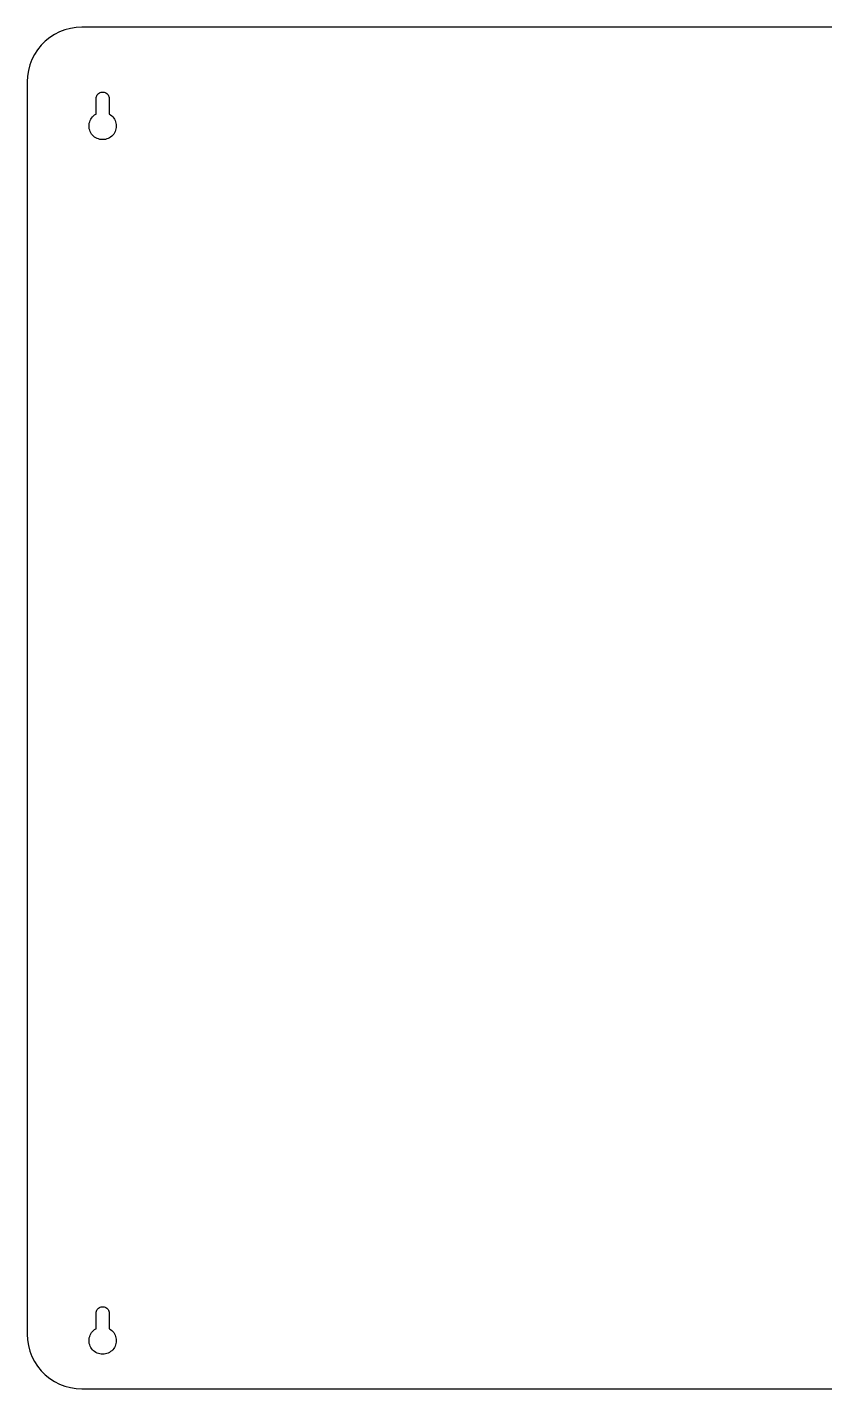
# Model space of a CAD drawing. Header units: metres. Extents: x -205 to 205, y -175 to 175.
# Drawn here: x -204.9 to 0, y -174.9 to 174.9 of the extents above; entities that cross this region are included whole.
import ezdxf

# ---------------------------------------------------------------- set-up
doc = ezdxf.new("R2010")
doc.units = ezdxf.units.M

msp = doc.modelspace()

# ---------------------------------------------------------------- linework, layer by layer
for p, q in [((-190.875, 174.875), (-192.338, 174.798)), ((190.875, 174.875), (-190.875, 174.875)), ((-199.104, 172.201), (-200.243, 171.279)), ((-197.875, 172.999), (-199.104, 172.201)), ((-196.569, 173.665), (-197.875, 172.999)), ((-195.201, 174.19), (-196.569, 173.665)), ((-193.786, 174.569), (-195.201, 174.19)), ((-192.338, 174.798), (-193.786, 174.569)), ((-202.201, 169.104), (-202.999, 167.875)), ((-201.279, 170.243), (-202.201, 169.104)), ((-200.243, 171.279), (-201.279, 170.243)), ((-204.19, 165.201), (-204.569, 163.786)), ((-203.665, 166.569), (-204.19, 165.201)), ((-202.999, 167.875), (-203.665, 166.569)), ((-204.798, 162.338), (-204.875, 160.875)), ((-204.569, 163.786), (-204.798, 162.338)), ((-204.875, 160.875), (-204.875, -160.875)), ((-187.012, 157.277), (-186.883, 157.489)), ((-186.883, 157.489), (-186.724, 157.68)), ((-186.724, 157.68), (-186.539, 157.846)), ((-186.539, 157.846), (-186.332, 157.982)), ((-186.332, 157.982), (-186.107, 158.088)), ((-186.107, 158.088), (-185.87, 158.159)), ((-185.87, 158.159), (-185.624, 158.195)), ((-185.624, 158.195), (-185.376, 158.195)), ((-185.376, 158.195), (-185.13, 158.159)), ((-185.13, 158.159), (-184.893, 158.088)), ((-184.893, 158.088), (-184.668, 157.982)), ((-184.668, 157.982), (-184.461, 157.846)), ((-184.461, 157.846), (-184.276, 157.68)), ((-184.276, 157.68), (-184.117, 157.489)), ((-184.117, 157.489), (-183.988, 157.277)), ((-187.199, 156.562), (-187.172, 156.809)), ((-187.199, 152.557), (-187.199, 156.562)), ((-187.172, 156.809), (-187.109, 157.049)), ((-187.109, 157.049), (-187.012, 157.277)), ((-183.988, 157.277), (-183.891, 157.049)), ((-183.891, 157.049), (-183.828, 156.809)), ((-183.828, 156.809), (-183.801, 156.562)), ((-183.801, 156.562), (-183.801, 152.557)), ((-188.924, 150.228), (-188.829, 150.582)), ((-188.829, 150.582), (-188.697, 150.924)), ((-188.697, 150.924), (-188.531, 151.25)), ((-188.531, 151.25), (-188.332, 151.557)), ((-188.332, 151.557), (-188.101, 151.842)), ((-188.101, 151.842), (-187.842, 152.101)), ((-187.842, 152.101), (-187.557, 152.332)), ((-187.557, 152.332), (-187.25, 152.531)), ((-187.25, 152.531), (-187.199, 152.557)), ((-183.801, 152.557), (-183.75, 152.531)), ((-183.75, 152.531), (-183.443, 152.332)), ((-183.443, 152.332), (-183.158, 152.101)), ((-183.158, 152.101), (-182.899, 151.842)), ((-182.899, 151.842), (-182.668, 151.557)), ((-182.668, 151.557), (-182.469, 151.25)), ((-182.469, 151.25), (-182.303, 150.924)), ((-182.303, 150.924), (-182.171, 150.582)), ((-182.171, 150.582), (-182.076, 150.228)), ((-189, 149.5), (-188.981, 149.866)), ((-188.981, 149.134), (-189, 149.5)), ((-188.981, 149.866), (-188.924, 150.228)), ((-188.924, 148.772), (-188.981, 149.134)), ((-188.829, 148.418), (-188.924, 148.772)), ((-188.697, 148.076), (-188.829, 148.418)), ((-188.531, 147.75), (-188.697, 148.076)), ((-188.332, 147.443), (-188.531, 147.75)), ((-188.101, 147.158), (-188.332, 147.443)), ((-187.842, 146.899), (-188.101, 147.158)), ((-187.557, 146.668), (-187.842, 146.899)), ((-183.158, 146.899), (-183.443, 146.668)), ((-182.899, 147.158), (-183.158, 146.899)), ((-182.668, 147.443), (-182.899, 147.158)), ((-182.469, 147.75), (-182.668, 147.443)), ((-182.303, 148.076), (-182.469, 147.75)), ((-182.171, 148.418), (-182.303, 148.076)), ((-182.076, 148.772), (-182.171, 148.418)), ((-182.076, 150.228), (-182.019, 149.866)), ((-182.019, 149.134), (-182.076, 148.772)), ((-182.019, 149.866), (-182, 149.5)), ((-182, 149.5), (-182.019, 149.134)), ((-187.25, 146.469), (-187.557, 146.668)), ((-186.924, 146.303), (-187.25, 146.469)), ((-186.582, 146.171), (-186.924, 146.303)), ((-186.228, 146.076), (-186.582, 146.171)), ((-185.866, 146.019), (-186.228, 146.076)), ((-185.5, 146), (-185.866, 146.019)), ((-185.134, 146.019), (-185.5, 146)), ((-184.772, 146.076), (-185.134, 146.019)), ((-184.418, 146.171), (-184.772, 146.076)), ((-184.076, 146.303), (-184.418, 146.171)), ((-183.75, 146.469), (-184.076, 146.303)), ((-183.443, 146.668), (-183.75, 146.469)), ((-186.107, -153.912), (-185.87, -153.841)), ((-185.87, -153.841), (-185.624, -153.805)), ((-185.624, -153.805), (-185.376, -153.805)), ((-185.376, -153.805), (-185.13, -153.841)), ((-185.13, -153.841), (-184.893, -153.912)), ((-187.199, -155.438), (-187.172, -155.191)), ((-187.199, -159.443), (-187.199, -155.438)), ((-187.172, -155.191), (-187.109, -154.951)), ((-187.109, -154.951), (-187.012, -154.723)), ((-187.012, -154.723), (-186.883, -154.511)), ((-186.883, -154.511), (-186.724, -154.32)), ((-186.724, -154.32), (-186.539, -154.154)), ((-186.539, -154.154), (-186.332, -154.018)), ((-186.332, -154.018), (-186.107, -153.912)), ((-184.893, -153.912), (-184.668, -154.018)), ((-184.668, -154.018), (-184.461, -154.154)), ((-184.461, -154.154), (-184.276, -154.32)), ((-184.276, -154.32), (-184.117, -154.511)), ((-184.117, -154.511), (-183.988, -154.723)), ((-183.988, -154.723), (-183.891, -154.951)), ((-183.891, -154.951), (-183.828, -155.191)), ((-183.828, -155.191), (-183.801, -155.438)), ((-183.801, -155.438), (-183.801, -159.443)), ((-204.875, -160.875), (-204.798, -162.338)), ((-188.697, -161.076), (-188.531, -160.75)), ((-188.531, -160.75), (-188.332, -160.443)), ((-188.332, -160.443), (-188.101, -160.158)), ((-188.101, -160.158), (-187.842, -159.899)), ((-187.842, -159.899), (-187.557, -159.668)), ((-187.557, -159.668), (-187.25, -159.469)), ((-187.25, -159.469), (-187.199, -159.443)), ((-183.801, -159.443), (-183.75, -159.469)), ((-183.75, -159.469), (-183.443, -159.668)), ((-183.443, -159.668), (-183.158, -159.899)), ((-183.158, -159.899), (-182.899, -160.158)), ((-182.899, -160.158), (-182.668, -160.443)), ((-182.668, -160.443), (-182.469, -160.75)), ((-182.469, -160.75), (-182.303, -161.076)), ((-204.798, -162.338), (-204.569, -163.786)), ((-204.569, -163.786), (-204.19, -165.201)), ((-189, -162.5), (-188.981, -162.134)), ((-188.981, -162.866), (-189, -162.5)), ((-188.981, -162.134), (-188.924, -161.772)), ((-188.924, -163.228), (-188.981, -162.866)), ((-188.924, -161.772), (-188.829, -161.418)), ((-188.829, -163.582), (-188.924, -163.228)), ((-188.829, -161.418), (-188.697, -161.076)), ((-188.697, -163.924), (-188.829, -163.582)), ((-188.531, -164.25), (-188.697, -163.924)), ((-188.332, -164.557), (-188.531, -164.25)), ((-182.469, -164.25), (-182.668, -164.557)), ((-182.303, -163.924), (-182.469, -164.25)), ((-182.303, -161.076), (-182.171, -161.418)), ((-182.171, -163.582), (-182.303, -163.924)), ((-182.171, -161.418), (-182.076, -161.772)), ((-182.076, -163.228), (-182.171, -163.582)), ((-182.076, -161.772), (-182.019, -162.134)), ((-182.019, -162.866), (-182.076, -163.228)), ((-182.019, -162.134), (-182, -162.5)), ((-182, -162.5), (-182.019, -162.866)), ((-204.19, -165.201), (-203.665, -166.569)), ((-203.665, -166.569), (-202.999, -167.875)), ((-202.999, -167.875), (-202.201, -169.104)), ((-188.101, -164.842), (-188.332, -164.557)), ((-187.842, -165.101), (-188.101, -164.842)), ((-187.557, -165.332), (-187.842, -165.101)), ((-187.25, -165.531), (-187.557, -165.332)), ((-186.924, -165.697), (-187.25, -165.531)), ((-186.582, -165.829), (-186.924, -165.697)), ((-186.228, -165.924), (-186.582, -165.829)), ((-185.866, -165.981), (-186.228, -165.924)), ((-185.5, -166), (-185.866, -165.981)), ((-185.134, -165.981), (-185.5, -166)), ((-184.772, -165.924), (-185.134, -165.981)), ((-184.418, -165.829), (-184.772, -165.924)), ((-184.076, -165.697), (-184.418, -165.829)), ((-183.75, -165.531), (-184.076, -165.697)), ((-183.443, -165.332), (-183.75, -165.531)), ((-183.158, -165.101), (-183.443, -165.332)), ((-182.899, -164.842), (-183.158, -165.101)), ((-182.668, -164.557), (-182.899, -164.842)), ((-202.201, -169.104), (-201.279, -170.243)), ((-201.279, -170.243), (-200.243, -171.279)), ((-200.243, -171.279), (-199.104, -172.201)), ((-199.104, -172.201), (-197.875, -172.999)), ((-197.875, -172.999), (-196.569, -173.665)), ((-196.569, -173.665), (-195.201, -174.19)), ((-195.201, -174.19), (-193.786, -174.569)), ((-193.786, -174.569), (-192.338, -174.798)), ((-192.338, -174.798), (-190.875, -174.875)), ((-190.875, -174.875), (190.875, -174.875))]:
    msp.add_line(p, q)

doc.saveas('drawing.dxf')
